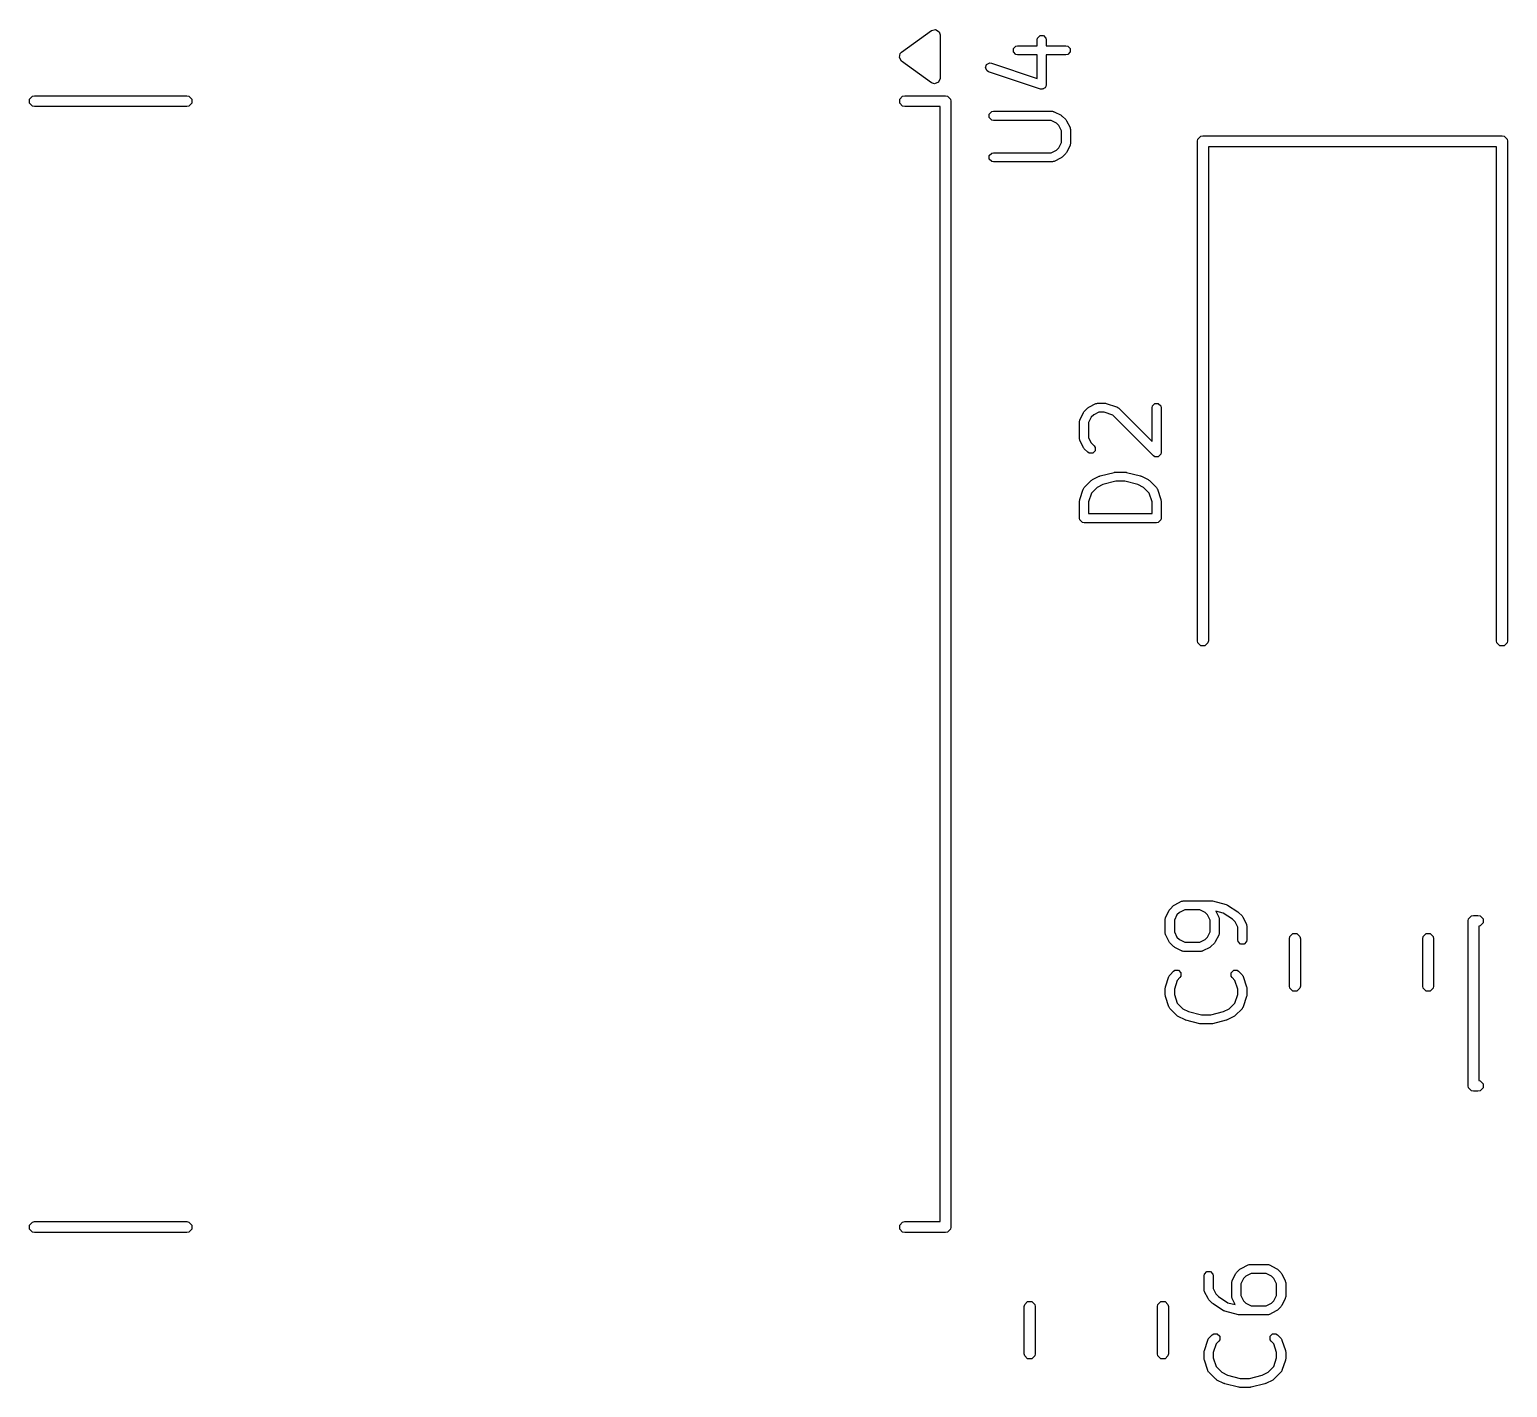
# Model space of a CAD drawing. Header units: inches. Extents: x -1.62 to 1.64, y 0 to 4.72.
# Drawn here: x 0.466 to 1.108, y 3.426 to 4.016 of the extents above; entities that cross this region are included whole.
import ezdxf

# ---------------------------------------------------------------- set-up
doc = ezdxf.new("R2010")
doc.units = ezdxf.units.IN
doc.header["$MEASUREMENT"] = 0
doc.layers.add('BLACK', color=250, linetype='CONTINUOUS')

msp = doc.modelspace()

# ---------------------------------------------------------------- linework, layer by layer
at = {"layer": 'BLACK', "linetype": 'CONTINUOUS'}
for p, q in [((0.84451, 4.00585), (0.8575, 4.0153)), ((0.8575, 4.0153), (0.85926, 4.01572)), ((0.85926, 4.01572), (0.8608, 4.01478)), ((0.8608, 4.01478), (0.86125, 4.01339)), ((0.86125, 4.01339), (0.86125, 3.99449)), ((0.90362, 4.012), (0.90469, 4.01307)), ((0.90469, 4.01307), (0.9062, 4.01307)), ((0.9062, 4.01307), (0.90726, 4.012)), ((0.84399, 4.00533), (0.84451, 4.00585)), ((0.89312, 4.0075), (0.89419, 4.00857)), ((0.89312, 4.006), (0.89312, 4.0075)), ((0.89419, 4.00493), (0.89312, 4.006)), ((0.89419, 4.00857), (0.89494, 4.00872)), ((0.89494, 4.00872), (0.90347, 4.00872)), ((0.90347, 4.01125), (0.90362, 4.012)), ((0.90347, 4.00872), (0.90347, 4.01125)), ((0.90726, 4.012), (0.90741, 4.01125)), ((0.90741, 4.01125), (0.90741, 4.00872)), ((0.90741, 4.00872), (0.91594, 4.00872)), ((0.91594, 4.00872), (0.91669, 4.00857)), ((0.91669, 4.00857), (0.91776, 4.0075)), ((0.91776, 4.006), (0.91669, 4.00493)), ((0.91776, 4.0075), (0.91776, 4.006)), ((0.84357, 4.00357), (0.84399, 4.00533)), ((0.84451, 4.00203), (0.84357, 4.00357)), ((0.8575, 3.99258), (0.84451, 4.00203)), ((0.88098, 3.99911), (0.88146, 4.00054)), ((0.88146, 4.00054), (0.88281, 4.00121)), ((0.88281, 4.00121), (0.88357, 4.00112)), ((0.88357, 4.00112), (0.90347, 3.99448)), ((0.89494, 4.00478), (0.89419, 4.00493)), ((0.90347, 4.00478), (0.89494, 4.00478)), ((0.90347, 3.99448), (0.90347, 4.00478)), ((0.91594, 4.00478), (0.90741, 4.00478)), ((0.90741, 4.00478), (0.90741, 3.99175)), ((0.91669, 4.00493), (0.91594, 4.00478)), ((0.86125, 3.99449), (0.86056, 3.99282)), ((0.88166, 3.99776), (0.88098, 3.99911)), ((0.88232, 3.99738), (0.88166, 3.99776)), ((0.90482, 3.98988), (0.88232, 3.99738)), ((0.46576, 3.98555), (0.46704, 3.98683)), ((0.46704, 3.98683), (0.46795, 3.98701)), ((0.46795, 3.98701), (0.53409, 3.98701)), ((0.53409, 3.98701), (0.53499, 3.98683)), ((0.53499, 3.98683), (0.53627, 3.98555)), ((0.84372, 3.98555), (0.84499, 3.98683)), ((0.84499, 3.98683), (0.8459, 3.98701)), ((0.8459, 3.98701), (0.86362, 3.98701)), ((0.85889, 3.99213), (0.8575, 3.99258)), ((0.86056, 3.99282), (0.85889, 3.99213)), ((0.86362, 3.98701), (0.86452, 3.98683)), ((0.86452, 3.98683), (0.8658, 3.98555)), ((0.90558, 3.98979), (0.90482, 3.98988)), ((0.90587, 3.98993), (0.90558, 3.98979)), ((0.9062, 3.98993), (0.90587, 3.98993)), ((0.90652, 3.99026), (0.9062, 3.98993)), ((0.90693, 3.99046), (0.90652, 3.99026)), ((0.90703, 3.99077), (0.90693, 3.99046)), ((0.90726, 3.991), (0.90703, 3.99077)), ((0.90741, 3.99175), (0.90726, 3.991)), ((0.46576, 3.98374), (0.46576, 3.98555)), ((0.46704, 3.98246), (0.46576, 3.98374)), ((0.46795, 3.98228), (0.46704, 3.98246)), ((0.53409, 3.98228), (0.46795, 3.98228)), ((0.53499, 3.98246), (0.53409, 3.98228)), ((0.53627, 3.98374), (0.53499, 3.98246)), ((0.53627, 3.98555), (0.53627, 3.98374)), ((0.84372, 3.98374), (0.84372, 3.98555)), ((0.84499, 3.98246), (0.84372, 3.98374)), ((0.8459, 3.98228), (0.84499, 3.98246)), ((0.86125, 3.98228), (0.8459, 3.98228)), ((0.86125, 3.49803), (0.86125, 3.98228)), ((0.8658, 3.98555), (0.86598, 3.98465)), ((0.86598, 3.98465), (0.86598, 3.49567)), ((0.88263, 3.97901), (0.88369, 3.98007)), ((0.88369, 3.98007), (0.88444, 3.98022)), ((0.88444, 3.98022), (0.90994, 3.98022)), ((0.90994, 3.98022), (0.91004, 3.9802)), ((0.91004, 3.9802), (0.91008, 3.98022)), ((0.91008, 3.98022), (0.91039, 3.98013)), ((0.91039, 3.98013), (0.91069, 3.98007)), ((0.91069, 3.98007), (0.91073, 3.98004)), ((0.88263, 3.9775), (0.88263, 3.97901)), ((0.88369, 3.97643), (0.88263, 3.9775)), ((0.88444, 3.97628), (0.88369, 3.97643)), ((0.90948, 3.97628), (0.88444, 3.97628)), ((0.91178, 3.97514), (0.90948, 3.97628)), ((0.91073, 3.98004), (0.91082, 3.98001)), ((0.91082, 3.98001), (0.91382, 3.97851)), ((0.91282, 3.97409), (0.91178, 3.97514)), ((0.91397, 3.97179), (0.91282, 3.97409)), ((0.91382, 3.97851), (0.91407, 3.97832)), ((0.91407, 3.97832), (0.91433, 3.97814)), ((0.91433, 3.97814), (0.91583, 3.97665)), ((0.91583, 3.97665), (0.91601, 3.97638)), ((0.91601, 3.97638), (0.9162, 3.97613)), ((0.9162, 3.97613), (0.9177, 3.97313)), ((0.91397, 3.96672), (0.91397, 3.97179)), ((0.9177, 3.97313), (0.91773, 3.97304)), ((0.91773, 3.97304), (0.91776, 3.97301)), ((0.91776, 3.97301), (0.91782, 3.9727)), ((0.91782, 3.9727), (0.9179, 3.97239)), ((0.9179, 3.97239), (0.91789, 3.97235)), ((0.91789, 3.97235), (0.91791, 3.97225)), ((0.91791, 3.97225), (0.91791, 3.96625)), ((0.97306, 3.96722), (0.97324, 3.96813)), ((0.97324, 3.96813), (0.97452, 3.96941)), ((0.97452, 3.96941), (0.97543, 3.96959)), ((0.97543, 3.96959), (1.10535, 3.96959)), ((1.10535, 3.96959), (1.10625, 3.96941)), ((1.10625, 3.96941), (1.10753, 3.96813)), ((1.10753, 3.96813), (1.10771, 3.96722)), ((0.88263, 3.96101), (0.88369, 3.96207)), ((0.88263, 3.9595), (0.88263, 3.96101)), ((0.88369, 3.96207), (0.88444, 3.96222)), ((0.88444, 3.96222), (0.90948, 3.96222)), ((0.90948, 3.96222), (0.91178, 3.96337)), ((0.91178, 3.96337), (0.91282, 3.96442)), ((0.91282, 3.96442), (0.91397, 3.96672)), ((0.91583, 3.96186), (0.91433, 3.96036)), ((0.91601, 3.96213), (0.91583, 3.96186)), ((0.9162, 3.96237), (0.91601, 3.96213)), ((0.9177, 3.96537), (0.9162, 3.96237)), ((0.91773, 3.96547), (0.9177, 3.96537)), ((0.91776, 3.9655), (0.91773, 3.96547)), ((0.91782, 3.96581), (0.91776, 3.9655)), ((0.9179, 3.96611), (0.91782, 3.96581)), ((0.91791, 3.96625), (0.91789, 3.96616)), ((0.91789, 3.96616), (0.9179, 3.96611)), ((0.97306, 3.7503), (0.97306, 3.96722)), ((1.10299, 3.96486), (0.97779, 3.96486)), ((0.97779, 3.96486), (0.97779, 3.7503)), ((1.10299, 3.7503), (1.10299, 3.96486)), ((1.10771, 3.96722), (1.10771, 3.7503)), ((0.88369, 3.95844), (0.88263, 3.9595)), ((0.88444, 3.95829), (0.88369, 3.95844)), ((0.90994, 3.95829), (0.88444, 3.95829)), ((0.91004, 3.95831), (0.90994, 3.95829)), ((0.91008, 3.95829), (0.91004, 3.95831)), ((0.91039, 3.95837), (0.91008, 3.95829)), ((0.91069, 3.95844), (0.91039, 3.95837)), ((0.91073, 3.95847), (0.91069, 3.95844)), ((0.91082, 3.95849), (0.91073, 3.95847)), ((0.91382, 3.95999), (0.91082, 3.95849)), ((0.91407, 3.96019), (0.91382, 3.95999)), ((0.91433, 3.96036), (0.91407, 3.96019)), ((0.92569, 3.85159), (0.92593, 3.85178)), ((0.92593, 3.85178), (0.92893, 3.85328)), ((0.92893, 3.85328), (0.92903, 3.85331)), ((0.92903, 3.85331), (0.92906, 3.85334)), ((0.92906, 3.85334), (0.92937, 3.8534)), ((0.92937, 3.8534), (0.92967, 3.85348)), ((0.92967, 3.85348), (0.92972, 3.85347)), ((0.92972, 3.85347), (0.92981, 3.85349)), ((0.92981, 3.85349), (0.93281, 3.85349)), ((0.93281, 3.85349), (0.93312, 3.85343)), ((0.93312, 3.85343), (0.93344, 3.85339)), ((0.93344, 3.85339), (0.93794, 3.85189)), ((0.93794, 3.85189), (0.93802, 3.85184)), ((0.93802, 3.85184), (0.93807, 3.85184)), ((0.93807, 3.85184), (0.93833, 3.85166)), ((0.95334, 3.85152), (0.95349, 3.85227)), ((0.95349, 3.85227), (0.95456, 3.85334)), ((0.95456, 3.85334), (0.95606, 3.85334)), ((0.95606, 3.85334), (0.95713, 3.85227)), ((0.95713, 3.85227), (0.95728, 3.85152)), ((0.92185, 3.84566), (0.92193, 3.84596)), ((0.92187, 3.84562), (0.92185, 3.84566)), ((0.92185, 3.84552), (0.92187, 3.84562)), ((0.92185, 3.83802), (0.92185, 3.84552)), ((0.92193, 3.84596), (0.922, 3.84627)), ((0.922, 3.84627), (0.92203, 3.8463)), ((0.92203, 3.8463), (0.92205, 3.8464)), ((0.92205, 3.8464), (0.92355, 3.8494)), ((0.92355, 3.8494), (0.92375, 3.84965)), ((0.92375, 3.84965), (0.92392, 3.84991)), ((0.92392, 3.84991), (0.92542, 3.85141)), ((0.92542, 3.85141), (0.92569, 3.85159)), ((0.92693, 3.84735), (0.92578, 3.84505)), ((0.92798, 3.8484), (0.92693, 3.84735)), ((0.93028, 3.84955), (0.92798, 3.8484)), ((0.93249, 3.84955), (0.93028, 3.84955)), ((0.93625, 3.8483), (0.93249, 3.84955)), ((0.95392, 3.83063), (0.93625, 3.8483)), ((0.93833, 3.85166), (0.9386, 3.85151)), ((0.9386, 3.85151), (0.93862, 3.85147)), ((0.93862, 3.85147), (0.93871, 3.85141)), ((0.93871, 3.85141), (0.95334, 3.83677)), ((0.95334, 3.83677), (0.95334, 3.85152)), ((0.95728, 3.85152), (0.95728, 3.83202)), ((0.92578, 3.84505), (0.92578, 3.83848)), ((0.92187, 3.83792), (0.92185, 3.83802)), ((0.92185, 3.83788), (0.92187, 3.83792)), ((0.92193, 3.83758), (0.92185, 3.83788)), ((0.922, 3.83727), (0.92193, 3.83758)), ((0.92203, 3.83724), (0.922, 3.83727)), ((0.92205, 3.83714), (0.92203, 3.83724)), ((0.92355, 3.83414), (0.92205, 3.83714)), ((0.92375, 3.83389), (0.92355, 3.83414)), ((0.92392, 3.83363), (0.92375, 3.83389)), ((0.92542, 3.83213), (0.92392, 3.83363)), ((0.92578, 3.83848), (0.92693, 3.83619)), ((0.92693, 3.83619), (0.92821, 3.83491)), ((0.92863, 3.83277), (0.92757, 3.8317)), ((0.92821, 3.83491), (0.92863, 3.83427)), ((0.92863, 3.83427), (0.92863, 3.83277)), ((0.92606, 3.8317), (0.92542, 3.83213)), ((0.92757, 3.8317), (0.92606, 3.8317)), ((0.95456, 3.8302), (0.95392, 3.83063)), ((0.95606, 3.8302), (0.95456, 3.8302)), ((0.95713, 3.83127), (0.95606, 3.8302)), ((0.95728, 3.83202), (0.95713, 3.83127)), ((0.92392, 3.81692), (0.92692, 3.81991)), ((0.92692, 3.81991), (0.92718, 3.82009)), ((0.92718, 3.82009), (0.92743, 3.82028)), ((0.92743, 3.82028), (0.93043, 3.82178)), ((0.93043, 3.82178), (0.93064, 3.82184)), ((0.93064, 3.82184), (0.93084, 3.82193)), ((0.93084, 3.82193), (0.93684, 3.82343)), ((0.93684, 3.82343), (0.93708, 3.82344)), ((0.93708, 3.82344), (0.93731, 3.82349)), ((0.93731, 3.82349), (0.94181, 3.82349)), ((0.94181, 3.82349), (0.94205, 3.82344)), ((0.94205, 3.82344), (0.94229, 3.82343)), ((0.94229, 3.82343), (0.94829, 3.82193)), ((0.94829, 3.82193), (0.94848, 3.82184)), ((0.94848, 3.82184), (0.94869, 3.82178)), ((0.94869, 3.82178), (0.95169, 3.82028)), ((0.95169, 3.82028), (0.95194, 3.82009)), ((0.95194, 3.82009), (0.9522, 3.81991)), ((0.9522, 3.81991), (0.9552, 3.81692)), ((0.92195, 3.81165), (0.92345, 3.81615)), ((0.92345, 3.81615), (0.9235, 3.81623)), ((0.9235, 3.81628), (0.92367, 3.81654)), ((0.9235, 3.81623), (0.9235, 3.81628)), ((0.92367, 3.81654), (0.92383, 3.81681)), ((0.92383, 3.81681), (0.92387, 3.81683)), ((0.92387, 3.81683), (0.92392, 3.81692)), ((0.92704, 3.81446), (0.92578, 3.8107)), ((0.92948, 3.8169), (0.92704, 3.81446)), ((0.932, 3.81817), (0.92948, 3.8169)), ((0.93756, 3.81955), (0.932, 3.81817)), ((0.94157, 3.81955), (0.93756, 3.81955)), ((0.94712, 3.81817), (0.94157, 3.81955)), ((0.94965, 3.8169), (0.94712, 3.81817)), ((0.95209, 3.81446), (0.94965, 3.8169)), ((0.95334, 3.8107), (0.95209, 3.81446)), ((0.9552, 3.81692), (0.95526, 3.81683)), ((0.95526, 3.81683), (0.9553, 3.81681)), ((0.9553, 3.81681), (0.95545, 3.81654)), ((0.95545, 3.81654), (0.95563, 3.81628)), ((0.95563, 3.81628), (0.95563, 3.81623)), ((0.95563, 3.81623), (0.95568, 3.81615)), ((0.95568, 3.81615), (0.95718, 3.81165)), ((0.92185, 3.81102), (0.92191, 3.81133)), ((0.92185, 3.80352), (0.92185, 3.81102)), ((0.92191, 3.81133), (0.92195, 3.81165)), ((0.92578, 3.8107), (0.92578, 3.80549)), ((0.95334, 3.80549), (0.95334, 3.8107)), ((0.95718, 3.81165), (0.95722, 3.81133)), ((0.95722, 3.81133), (0.95728, 3.81102)), ((0.95728, 3.81102), (0.95728, 3.80352)), ((0.922, 3.80277), (0.92185, 3.80352)), ((0.92306, 3.80171), (0.922, 3.80277)), ((0.92381, 3.80156), (0.92306, 3.80171)), ((0.95531, 3.80156), (0.92381, 3.80156)), ((0.92578, 3.80549), (0.95334, 3.80549)), ((0.95606, 3.80171), (0.95531, 3.80156)), ((0.95713, 3.80277), (0.95606, 3.80171)), ((0.95728, 3.80352), (0.95713, 3.80277)), ((0.97324, 3.74939), (0.97306, 3.7503)), ((0.97452, 3.74811), (0.97324, 3.74939)), ((0.97761, 3.74939), (0.97633, 3.74811)), ((0.97779, 3.7503), (0.97761, 3.74939)), ((1.10317, 3.74939), (1.10299, 3.7503)), ((1.10444, 3.74811), (1.10317, 3.74939)), ((1.10753, 3.74939), (1.10625, 3.74811)), ((1.10771, 3.7503), (1.10753, 3.74939)), ((0.97633, 3.74811), (0.97452, 3.74811)), ((1.10625, 3.74811), (1.10444, 3.74811)), ((0.96079, 3.63326), (0.96098, 3.63351)), ((0.96098, 3.63351), (0.96116, 3.63377)), ((0.96116, 3.63377), (0.96266, 3.63527)), ((0.96266, 3.63527), (0.96292, 3.63544)), ((0.96292, 3.63544), (0.96317, 3.63564)), ((0.96317, 3.63564), (0.96617, 3.63714)), ((0.96617, 3.63714), (0.96627, 3.63716)), ((0.96627, 3.63716), (0.9663, 3.6372)), ((0.9663, 3.6372), (0.96661, 3.63726)), ((0.96661, 3.63726), (0.96691, 3.63734)), ((0.96691, 3.63734), (0.96695, 3.63733)), ((0.96695, 3.63733), (0.96705, 3.63735)), ((0.96705, 3.63735), (0.97905, 3.63735)), ((0.97905, 3.63735), (0.97929, 3.6373)), ((0.97929, 3.6373), (0.97953, 3.63729)), ((0.97953, 3.63729), (0.98553, 3.63579)), ((0.98553, 3.63579), (0.98583, 3.63564)), ((0.98583, 3.63564), (0.98614, 3.63551)), ((0.98614, 3.63551), (0.99064, 3.63252)), ((0.95908, 3.62938), (0.9591, 3.62947)), ((0.95908, 3.62338), (0.95908, 3.62938)), ((0.95909, 3.62952), (0.95917, 3.62982)), ((0.9591, 3.62947), (0.95909, 3.62952)), ((0.95917, 3.62982), (0.95923, 3.63013)), ((0.95923, 3.63013), (0.95927, 3.63016)), ((0.95927, 3.63016), (0.95929, 3.63026)), ((0.95929, 3.63026), (0.96079, 3.63326)), ((0.96417, 3.63121), (0.96302, 3.62891)), ((0.96302, 3.62891), (0.96302, 3.62384)), ((0.96522, 3.63226), (0.96417, 3.63121)), ((0.96752, 3.63341), (0.96522, 3.63226)), ((0.97409, 3.63341), (0.96752, 3.63341)), ((0.97638, 3.63226), (0.97409, 3.63341)), ((0.97743, 3.63121), (0.97638, 3.63226)), ((0.97858, 3.62891), (0.97743, 3.63121)), ((0.97858, 3.62384), (0.97858, 3.62891)), ((0.98424, 3.63205), (0.98101, 3.63286)), ((0.98101, 3.63286), (0.98231, 3.63026)), ((0.98231, 3.63026), (0.98234, 3.63016)), ((0.98234, 3.63016), (0.98237, 3.63013)), ((0.98237, 3.63013), (0.98243, 3.62982)), ((0.98243, 3.62982), (0.98251, 3.62952)), ((0.98251, 3.62952), (0.9825, 3.62947)), ((0.9825, 3.62947), (0.98252, 3.62938)), ((0.98252, 3.62938), (0.98252, 3.62338)), ((0.98829, 3.62935), (0.98424, 3.63205)), ((0.98943, 3.62821), (0.98829, 3.62935)), ((0.99058, 3.62591), (0.98943, 3.62821)), ((0.99064, 3.63252), (0.99078, 3.63238)), ((0.99078, 3.63238), (0.99094, 3.63227)), ((0.99094, 3.63227), (0.99244, 3.63077)), ((0.99244, 3.63077), (0.99262, 3.63051)), ((0.99262, 3.63051), (0.99281, 3.63026)), ((0.99281, 3.63026), (0.99431, 3.62726)), ((0.99431, 3.62726), (0.99433, 3.62716)), ((0.99433, 3.62716), (0.99437, 3.62713)), ((0.99437, 3.62713), (0.99443, 3.62682)), ((1.09058, 3.62864), (1.09076, 3.62955)), ((1.09058, 3.55699), (1.09058, 3.62864)), ((1.09076, 3.62955), (1.09204, 3.63082)), ((1.09204, 3.63082), (1.09295, 3.631)), ((1.09295, 3.631), (1.09491, 3.631)), ((1.09491, 3.631), (1.09582, 3.63082)), ((1.09582, 3.63082), (1.0971, 3.62955)), ((1.0971, 3.62774), (1.09582, 3.62646)), ((1.0971, 3.62955), (1.0971, 3.62774)), ((0.9591, 3.62328), (0.95908, 3.62338)), ((0.95909, 3.62324), (0.9591, 3.62328)), ((0.95917, 3.62293), (0.95909, 3.62324)), ((0.95923, 3.62263), (0.95917, 3.62293)), ((0.95927, 3.62259), (0.95923, 3.62263)), ((0.95929, 3.6225), (0.95927, 3.62259)), ((0.96079, 3.6195), (0.95929, 3.6225)), ((0.96302, 3.62384), (0.96417, 3.62154)), ((0.96417, 3.62154), (0.96522, 3.6205)), ((0.97638, 3.6205), (0.97743, 3.62154)), ((0.97743, 3.62154), (0.97858, 3.62384)), ((0.98231, 3.6225), (0.98081, 3.6195)), ((0.98234, 3.62259), (0.98231, 3.6225)), ((0.98237, 3.62263), (0.98234, 3.62259)), ((0.98243, 3.62293), (0.98237, 3.62263)), ((0.98251, 3.62324), (0.98243, 3.62293)), ((0.98252, 3.62338), (0.9825, 3.62328)), ((0.9825, 3.62328), (0.98251, 3.62324)), ((0.99058, 3.62038), (0.99058, 3.62591)), ((0.99443, 3.62682), (0.99451, 3.62652)), ((0.99451, 3.62652), (0.9945, 3.62647)), ((0.9945, 3.62647), (0.99452, 3.62638)), ((0.99452, 3.62638), (0.99452, 3.62038)), ((1.01302, 3.62092), (1.0132, 3.62182)), ((1.01302, 3.60034), (1.01302, 3.62092)), ((1.0132, 3.62182), (1.01448, 3.6231)), ((1.01448, 3.6231), (1.01629, 3.6231)), ((1.01629, 3.6231), (1.01757, 3.62182)), ((1.01757, 3.62182), (1.01775, 3.62092)), ((1.01775, 3.62092), (1.01775, 3.60034)), ((1.0709, 3.62092), (1.07108, 3.62182)), ((1.0709, 3.60034), (1.0709, 3.62092)), ((1.07108, 3.62182), (1.07236, 3.6231)), ((1.07236, 3.6231), (1.07416, 3.6231)), ((1.07416, 3.6231), (1.07544, 3.62182)), ((1.07544, 3.62182), (1.07562, 3.62092)), ((1.07562, 3.62092), (1.07562, 3.60034)), ((1.09582, 3.62646), (1.09531, 3.62636)), ((1.09531, 3.62636), (1.09531, 3.55927)), ((0.96098, 3.61925), (0.96079, 3.6195)), ((0.96116, 3.61899), (0.96098, 3.61925)), ((0.96266, 3.61749), (0.96116, 3.61899)), ((0.96292, 3.61731), (0.96266, 3.61749)), ((0.96317, 3.61712), (0.96292, 3.61731)), ((0.96617, 3.61562), (0.96317, 3.61712)), ((0.96522, 3.6205), (0.96752, 3.61935)), ((0.96627, 3.61559), (0.96617, 3.61562)), ((0.9663, 3.61556), (0.96627, 3.61559)), ((0.96661, 3.6155), (0.9663, 3.61556)), ((0.96691, 3.61542), (0.96661, 3.6155)), ((0.96695, 3.61543), (0.96691, 3.61542)), ((0.96705, 3.61541), (0.96695, 3.61543)), ((0.97455, 3.61541), (0.96705, 3.61541)), ((0.96752, 3.61935), (0.97409, 3.61935)), ((0.97409, 3.61935), (0.97638, 3.6205)), ((0.97465, 3.61543), (0.97455, 3.61541)), ((0.97469, 3.61542), (0.97465, 3.61543)), ((0.97499, 3.6155), (0.97469, 3.61542)), ((0.9753, 3.61556), (0.97499, 3.6155)), ((0.97534, 3.61559), (0.9753, 3.61556)), ((0.97543, 3.61562), (0.97534, 3.61559)), ((0.97843, 3.61712), (0.97543, 3.61562)), ((0.97868, 3.61731), (0.97843, 3.61712)), ((0.97894, 3.61749), (0.97868, 3.61731)), ((0.98044, 3.61899), (0.97894, 3.61749)), ((0.98062, 3.61925), (0.98044, 3.61899)), ((0.98081, 3.6195), (0.98062, 3.61925)), ((0.99073, 3.61963), (0.99058, 3.62038)), ((0.99179, 3.61856), (0.99073, 3.61963)), ((0.9933, 3.61856), (0.99179, 3.61856)), ((0.99437, 3.61963), (0.9933, 3.61856)), ((0.99452, 3.62038), (0.99437, 3.61963)), ((0.95918, 3.6), (0.96068, 3.6045)), ((0.96068, 3.6045), (0.96073, 3.60459)), ((0.96073, 3.60463), (0.96091, 3.6049)), ((0.96073, 3.60459), (0.96073, 3.60463)), ((0.96091, 3.6049), (0.96106, 3.60517)), ((0.96106, 3.60517), (0.96111, 3.60519)), ((0.96111, 3.60519), (0.96116, 3.60527)), ((0.96116, 3.60527), (0.96266, 3.60677)), ((0.96266, 3.60677), (0.9633, 3.6072)), ((0.96427, 3.60282), (0.96302, 3.59906)), ((0.9633, 3.6072), (0.96481, 3.6072)), ((0.96544, 3.60399), (0.96427, 3.60282)), ((0.96481, 3.6072), (0.96587, 3.60613)), ((0.96587, 3.60463), (0.96544, 3.60399)), ((0.96587, 3.60613), (0.96587, 3.60463)), ((0.98773, 3.60613), (0.9888, 3.6072)), ((0.98773, 3.60463), (0.98773, 3.60613)), ((0.98816, 3.60399), (0.98773, 3.60463)), ((0.98933, 3.60282), (0.98816, 3.60399)), ((0.9888, 3.6072), (0.9903, 3.6072)), ((0.99058, 3.59906), (0.98933, 3.60282)), ((0.9903, 3.6072), (0.99094, 3.60677)), ((0.99094, 3.60677), (0.99244, 3.60527)), ((0.99244, 3.60527), (0.9925, 3.60519)), ((0.9925, 3.60519), (0.99254, 3.60517)), ((0.99254, 3.60517), (0.99269, 3.6049)), ((0.99269, 3.6049), (0.99287, 3.60463)), ((0.99287, 3.60463), (0.99287, 3.60459)), ((0.99287, 3.60459), (0.99292, 3.6045)), ((0.99292, 3.6045), (0.99442, 3.6)), ((0.95908, 3.59938), (0.95915, 3.59969)), ((0.95908, 3.59638), (0.95908, 3.59938)), ((0.95915, 3.59607), (0.95908, 3.59638)), ((0.95915, 3.59969), (0.95918, 3.6)), ((0.95918, 3.59576), (0.95915, 3.59607)), ((0.96068, 3.59126), (0.95918, 3.59576)), ((0.96302, 3.59906), (0.96302, 3.5967)), ((0.96302, 3.5967), (0.96427, 3.59295)), ((0.98933, 3.59295), (0.99058, 3.5967)), ((0.99058, 3.5967), (0.99058, 3.59906)), ((0.99442, 3.59576), (0.99292, 3.59126)), ((0.99442, 3.6), (0.99446, 3.59969)), ((0.99446, 3.59607), (0.99442, 3.59576)), ((0.99446, 3.59969), (0.99452, 3.59938)), ((0.99452, 3.59638), (0.99446, 3.59607)), ((0.99452, 3.59938), (0.99452, 3.59638)), ((1.0132, 3.59944), (1.01302, 3.60034)), ((1.01448, 3.59816), (1.0132, 3.59944)), ((1.01629, 3.59816), (1.01448, 3.59816)), ((1.01757, 3.59944), (1.01629, 3.59816)), ((1.01775, 3.60034), (1.01757, 3.59944)), ((1.07108, 3.59944), (1.0709, 3.60034)), ((1.07236, 3.59816), (1.07108, 3.59944)), ((1.07416, 3.59816), (1.07236, 3.59816)), ((1.07544, 3.59944), (1.07416, 3.59816)), ((1.07562, 3.60034), (1.07544, 3.59944)), ((0.96073, 3.59117), (0.96068, 3.59126)), ((0.96073, 3.59113), (0.96073, 3.59117)), ((0.96091, 3.59087), (0.96073, 3.59113)), ((0.96106, 3.59059), (0.96091, 3.59087)), ((0.96111, 3.59057), (0.96106, 3.59059)), ((0.96116, 3.59049), (0.96111, 3.59057)), ((0.96416, 3.58749), (0.96116, 3.59049)), ((0.96427, 3.59295), (0.96672, 3.5905)), ((0.96672, 3.5905), (0.96924, 3.58924)), ((0.96924, 3.58924), (0.97479, 3.58785)), ((0.97881, 3.58785), (0.98436, 3.58924)), ((0.98436, 3.58924), (0.98688, 3.5905)), ((0.98688, 3.5905), (0.98933, 3.59295)), ((0.99244, 3.59049), (0.98944, 3.58749)), ((0.9925, 3.59057), (0.99244, 3.59049)), ((0.99254, 3.59059), (0.9925, 3.59057)), ((0.99269, 3.59087), (0.99254, 3.59059)), ((0.99287, 3.59113), (0.99269, 3.59087)), ((0.99292, 3.59126), (0.99287, 3.59117)), ((0.99287, 3.59117), (0.99287, 3.59113)), ((0.96442, 3.58732), (0.96416, 3.58749)), ((0.96467, 3.58712), (0.96442, 3.58732)), ((0.96767, 3.58562), (0.96467, 3.58712)), ((0.96788, 3.58557), (0.96767, 3.58562)), ((0.96807, 3.58547), (0.96788, 3.58557)), ((0.97407, 3.58397), (0.96807, 3.58547)), ((0.97431, 3.58396), (0.97407, 3.58397)), ((0.97455, 3.58391), (0.97431, 3.58396)), ((0.97905, 3.58391), (0.97455, 3.58391)), ((0.97479, 3.58785), (0.97881, 3.58785)), ((0.97929, 3.58396), (0.97905, 3.58391)), ((0.97953, 3.58397), (0.97929, 3.58396)), ((0.98553, 3.58547), (0.97953, 3.58397)), ((0.98572, 3.58557), (0.98553, 3.58547)), ((0.98593, 3.58562), (0.98572, 3.58557)), ((0.98893, 3.58712), (0.98593, 3.58562)), ((0.98918, 3.58732), (0.98893, 3.58712)), ((0.98944, 3.58749), (0.98918, 3.58732)), ((1.09076, 3.55608), (1.09058, 3.55699)), ((1.09531, 3.55927), (1.09582, 3.55917)), ((1.09582, 3.55917), (1.0971, 3.55789)), ((1.0971, 3.55789), (1.0971, 3.55608)), ((1.09204, 3.55481), (1.09076, 3.55608)), ((1.09295, 3.55463), (1.09204, 3.55481)), ((1.09491, 3.55463), (1.09295, 3.55463)), ((1.09582, 3.55481), (1.09491, 3.55463)), ((1.0971, 3.55608), (1.09582, 3.55481)), ((0.46576, 3.49657), (0.46704, 3.49785)), ((0.46576, 3.49477), (0.46576, 3.49657)), ((0.46704, 3.49349), (0.46576, 3.49477)), ((0.46704, 3.49785), (0.46795, 3.49803)), ((0.46795, 3.49331), (0.46704, 3.49349)), ((0.46795, 3.49803), (0.53409, 3.49803)), ((0.53409, 3.49331), (0.46795, 3.49331)), ((0.53409, 3.49803), (0.53499, 3.49785)), ((0.53499, 3.49349), (0.53409, 3.49331)), ((0.53499, 3.49785), (0.53627, 3.49657)), ((0.53627, 3.49477), (0.53499, 3.49349)), ((0.53627, 3.49657), (0.53627, 3.49477)), ((0.84372, 3.49657), (0.84499, 3.49785)), ((0.84372, 3.49477), (0.84372, 3.49657)), ((0.84499, 3.49349), (0.84372, 3.49477)), ((0.84499, 3.49785), (0.8459, 3.49803)), ((0.8459, 3.49331), (0.84499, 3.49349)), ((0.8459, 3.49803), (0.86125, 3.49803)), ((0.86362, 3.49331), (0.8459, 3.49331)), ((0.86452, 3.49349), (0.86362, 3.49331)), ((0.8658, 3.49477), (0.86452, 3.49349)), ((0.86598, 3.49567), (0.8658, 3.49477)), ((0.99516, 3.47932), (0.99547, 3.47938)), ((0.99547, 3.47938), (0.99577, 3.47947)), ((0.99577, 3.47947), (0.99582, 3.47945)), ((0.99582, 3.47945), (0.99591, 3.47947)), ((0.99591, 3.47947), (1.00341, 3.47947)), ((1.00341, 3.47947), (1.00351, 3.47945)), ((1.00351, 3.47945), (1.00355, 3.47947)), ((1.00355, 3.47947), (1.00386, 3.47938)), ((1.00386, 3.47938), (1.00417, 3.47932)), ((0.97595, 3.4745), (0.9761, 3.47526)), ((0.97595, 3.4685), (0.97595, 3.4745)), ((0.9761, 3.47526), (0.97716, 3.47632)), ((0.97716, 3.47632), (0.97867, 3.47632)), ((0.97867, 3.47632), (0.97973, 3.47526)), ((0.97973, 3.47526), (0.97988, 3.4745)), ((0.97988, 3.4745), (0.97988, 3.46897)), ((0.98815, 3.47238), (0.98965, 3.47538)), ((0.98965, 3.47538), (0.98985, 3.47563)), ((0.98985, 3.47563), (0.99002, 3.4759)), ((0.99002, 3.4759), (0.99152, 3.47739)), ((0.99152, 3.47739), (0.99178, 3.47757)), ((0.99178, 3.47757), (0.99203, 3.47776)), ((0.99303, 3.47334), (0.99188, 3.47104)), ((0.99203, 3.47776), (0.99503, 3.47926)), ((0.99408, 3.47439), (0.99303, 3.47334)), ((0.99638, 3.47553), (0.99408, 3.47439)), ((0.99503, 3.47926), (0.99513, 3.47929)), ((0.99513, 3.47929), (0.99516, 3.47932)), ((1.00295, 3.47553), (0.99638, 3.47553)), ((1.00525, 3.47439), (1.00295, 3.47553)), ((1.00417, 3.47932), (1.0042, 3.47929)), ((1.0042, 3.47929), (1.00429, 3.47926)), ((1.00429, 3.47926), (1.00729, 3.47776)), ((1.00629, 3.47334), (1.00525, 3.47439)), ((1.00744, 3.47104), (1.00629, 3.47334)), ((1.00729, 3.47776), (1.00754, 3.47757)), ((1.00754, 3.47757), (1.0078, 3.47739)), ((1.0078, 3.47739), (1.0093, 3.4759)), ((1.0093, 3.4759), (1.00948, 3.47563)), ((1.00948, 3.47563), (1.00967, 3.47538)), ((1.00967, 3.47538), (1.01117, 3.47238)), ((0.97597, 3.46841), (0.97595, 3.4685)), ((0.97595, 3.46836), (0.97597, 3.46841)), ((0.97604, 3.46806), (0.97595, 3.46836)), ((0.9761, 3.46775), (0.97604, 3.46806)), ((0.97613, 3.46772), (0.9761, 3.46775)), ((0.97616, 3.46762), (0.97613, 3.46772)), ((0.97766, 3.46462), (0.97616, 3.46762)), ((0.97988, 3.46897), (0.98103, 3.46667)), ((0.98103, 3.46667), (0.98217, 3.46553)), ((0.98795, 3.47164), (0.98803, 3.47195)), ((0.98797, 3.4716), (0.98795, 3.47164)), ((0.98795, 3.4715), (0.98797, 3.4716)), ((0.98795, 3.4655), (0.98795, 3.4715)), ((0.98803, 3.47195), (0.9881, 3.47226)), ((0.9881, 3.47226), (0.98813, 3.47229)), ((0.98813, 3.47229), (0.98815, 3.47238)), ((0.99188, 3.47104), (0.99188, 3.46597)), ((1.00744, 3.46597), (1.00744, 3.47104)), ((1.01117, 3.47238), (1.0112, 3.47229)), ((1.0112, 3.47229), (1.01123, 3.47226)), ((1.01123, 3.47226), (1.01129, 3.47195)), ((1.01129, 3.47195), (1.01138, 3.47164)), ((1.01138, 3.47164), (1.01136, 3.4716)), ((1.01136, 3.4716), (1.01138, 3.4715)), ((1.01138, 3.4715), (1.01138, 3.4655)), ((0.89783, 3.46117), (0.89801, 3.46208)), ((0.89783, 3.4406), (0.89783, 3.46117)), ((0.89801, 3.46208), (0.89929, 3.46335)), ((0.89929, 3.46335), (0.9011, 3.46335)), ((0.9011, 3.46335), (0.90238, 3.46208)), ((0.90238, 3.46208), (0.90256, 3.46117)), ((0.90256, 3.46117), (0.90256, 3.4406)), ((0.95571, 3.46117), (0.95589, 3.46208)), ((0.95571, 3.4406), (0.95571, 3.46117)), ((0.95589, 3.46208), (0.95717, 3.46335)), ((0.95717, 3.46335), (0.95897, 3.46335)), ((0.95897, 3.46335), (0.96025, 3.46208)), ((0.96025, 3.46208), (0.96043, 3.46117)), ((0.96043, 3.46117), (0.96043, 3.4406)), ((0.97785, 3.46437), (0.97766, 3.46462)), ((0.97802, 3.46411), (0.97785, 3.46437)), ((0.97952, 3.46261), (0.97802, 3.46411)), ((0.97969, 3.4625), (0.97952, 3.46261)), ((0.97982, 3.46237), (0.97969, 3.4625)), ((0.98432, 3.45937), (0.97982, 3.46237)), ((0.98217, 3.46553), (0.98622, 3.46283)), ((0.98622, 3.46283), (0.98945, 3.46202)), ((0.98797, 3.46541), (0.98795, 3.4655)), ((0.98795, 3.46536), (0.98797, 3.46541)), ((0.98803, 3.46506), (0.98795, 3.46536)), ((0.9881, 3.46475), (0.98803, 3.46506)), ((0.98813, 3.46472), (0.9881, 3.46475)), ((0.98815, 3.46462), (0.98813, 3.46472)), ((0.98945, 3.46202), (0.98815, 3.46462)), ((0.99188, 3.46597), (0.99303, 3.46367)), ((0.99303, 3.46367), (0.99408, 3.46262)), ((0.99408, 3.46262), (0.99638, 3.46147)), ((0.99638, 3.46147), (1.00295, 3.46147)), ((1.00295, 3.46147), (1.00525, 3.46262)), ((1.00525, 3.46262), (1.00629, 3.46367)), ((1.00629, 3.46367), (1.00744, 3.46597)), ((1.0093, 3.46111), (1.0078, 3.45961)), ((1.00948, 3.46138), (1.0093, 3.46111)), ((1.00967, 3.46162), (1.00948, 3.46138)), ((1.01117, 3.46462), (1.00967, 3.46162)), ((1.0112, 3.46472), (1.01117, 3.46462)), ((1.01123, 3.46475), (1.0112, 3.46472)), ((1.01129, 3.46506), (1.01123, 3.46475)), ((1.01138, 3.46536), (1.01129, 3.46506)), ((1.01138, 3.4655), (1.01136, 3.46541)), ((1.01136, 3.46541), (1.01138, 3.46536)), ((0.98463, 3.45924), (0.98432, 3.45937)), ((0.98494, 3.4591), (0.98463, 3.45924)), ((0.99094, 3.4576), (0.98494, 3.4591)), ((0.99118, 3.45758), (0.99094, 3.4576)), ((0.99141, 3.45754), (0.99118, 3.45758)), ((1.00341, 3.45754), (0.99141, 3.45754)), ((1.00351, 3.45756), (1.00341, 3.45754)), ((1.00355, 3.45754), (1.00351, 3.45756)), ((1.00386, 3.45762), (1.00355, 3.45754)), ((1.00417, 3.45769), (1.00386, 3.45762)), ((1.0042, 3.45772), (1.00417, 3.45769)), ((1.00429, 3.45774), (1.0042, 3.45772)), ((1.00729, 3.45924), (1.00429, 3.45774)), ((1.00754, 3.45944), (1.00729, 3.45924)), ((1.0078, 3.45961), (1.00754, 3.45944)), ((0.97777, 3.44702), (0.97793, 3.4473)), ((0.97793, 3.4473), (0.97797, 3.44732)), ((0.97797, 3.44732), (0.97802, 3.4474)), ((0.97802, 3.4474), (0.97952, 3.4489)), ((0.97952, 3.4489), (0.98016, 3.44933)), ((0.98016, 3.44933), (0.98167, 3.44933)), ((0.98167, 3.44933), (0.98273, 3.44826)), ((0.98273, 3.44826), (0.98273, 3.44675)), ((1.00459, 3.44826), (1.00566, 3.44933)), ((1.00459, 3.44675), (1.00459, 3.44826)), ((1.00566, 3.44933), (1.00717, 3.44933)), ((1.00717, 3.44933), (1.0078, 3.4489)), ((1.0078, 3.4489), (1.0093, 3.4474)), ((1.0093, 3.4474), (1.00936, 3.44732)), ((1.00936, 3.44732), (1.0094, 3.4473)), ((1.0094, 3.4473), (1.00956, 3.44702)), ((0.97595, 3.44151), (0.97601, 3.44182)), ((0.97595, 3.43851), (0.97595, 3.44151)), ((0.97601, 3.44182), (0.97605, 3.44213)), ((0.97605, 3.44213), (0.97755, 3.44663)), ((0.97755, 3.44663), (0.9776, 3.44671)), ((0.9776, 3.44676), (0.97777, 3.44702)), ((0.9776, 3.44671), (0.9776, 3.44676)), ((0.98114, 3.44494), (0.97988, 3.44119)), ((0.97988, 3.44119), (0.97988, 3.43883)), ((0.98231, 3.44611), (0.98114, 3.44494)), ((0.98273, 3.44675), (0.98231, 3.44611)), ((1.00502, 3.44611), (1.00459, 3.44675)), ((1.00619, 3.44494), (1.00502, 3.44611)), ((1.00744, 3.44119), (1.00619, 3.44494)), ((1.00744, 3.43883), (1.00744, 3.44119)), ((1.00956, 3.44702), (1.00973, 3.44676)), ((1.00973, 3.44676), (1.00973, 3.44671)), ((1.00973, 3.44671), (1.00978, 3.44663)), ((1.00978, 3.44663), (1.01128, 3.44213)), ((1.01128, 3.44213), (1.01132, 3.44182)), ((1.01132, 3.44182), (1.01138, 3.44151)), ((1.01138, 3.44151), (1.01138, 3.43851)), ((0.89801, 3.4397), (0.89783, 3.4406)), ((0.89929, 3.43842), (0.89801, 3.4397)), ((0.9011, 3.43842), (0.89929, 3.43842)), ((0.90238, 3.4397), (0.9011, 3.43842)), ((0.90256, 3.4406), (0.90238, 3.4397)), ((0.95589, 3.4397), (0.95571, 3.4406)), ((0.95717, 3.43842), (0.95589, 3.4397)), ((0.95897, 3.43842), (0.95717, 3.43842)), ((0.96025, 3.4397), (0.95897, 3.43842)), ((0.96043, 3.4406), (0.96025, 3.4397)), ((0.97601, 3.4382), (0.97595, 3.43851)), ((0.97605, 3.43789), (0.97601, 3.4382)), ((0.97755, 3.43339), (0.97605, 3.43789)), ((0.97988, 3.43883), (0.98114, 3.43507)), ((0.98114, 3.43507), (0.98358, 3.43263)), ((1.00375, 3.43263), (1.00619, 3.43507)), ((1.00619, 3.43507), (1.00744, 3.43883)), ((1.01128, 3.43789), (1.00978, 3.43339)), ((1.01132, 3.4382), (1.01128, 3.43789)), ((1.01138, 3.43851), (1.01132, 3.4382)), ((0.9776, 3.4333), (0.97755, 3.43339)), ((0.9776, 3.43325), (0.9776, 3.4333)), ((0.97777, 3.43299), (0.9776, 3.43325)), ((0.97793, 3.43272), (0.97777, 3.43299)), ((0.97797, 3.4327), (0.97793, 3.43272)), ((0.97802, 3.43262), (0.97797, 3.4327)), ((0.98102, 3.42962), (0.97802, 3.43262)), ((0.98129, 3.42944), (0.98102, 3.42962)), ((0.98154, 3.42925), (0.98129, 3.42944)), ((0.98453, 3.42775), (0.98154, 3.42925)), ((0.98358, 3.43263), (0.9861, 3.43137)), ((0.9861, 3.43137), (0.99166, 3.42998)), ((0.99166, 3.42998), (0.99567, 3.42998)), ((0.99567, 3.42998), (1.00123, 3.43137)), ((1.00123, 3.43137), (1.00375, 3.43263)), ((1.00579, 3.42925), (1.00279, 3.42775)), ((1.00604, 3.42944), (1.00579, 3.42925)), ((1.0063, 3.42962), (1.00604, 3.42944)), ((1.0093, 3.43262), (1.0063, 3.42962)), ((1.00936, 3.4327), (1.0093, 3.43262)), ((1.0094, 3.43272), (1.00936, 3.4327)), ((1.00956, 3.43299), (1.0094, 3.43272)), ((1.00973, 3.43325), (1.00956, 3.43299)), ((1.00978, 3.43339), (1.00973, 3.4333)), ((1.00973, 3.4333), (1.00973, 3.43325)), ((0.98474, 3.42769), (0.98453, 3.42775)), ((0.98494, 3.4276), (0.98474, 3.42769)), ((0.99094, 3.4261), (0.98494, 3.4276)), ((0.99118, 3.42609), (0.99094, 3.4261)), ((0.99141, 3.42604), (0.99118, 3.42609)), ((0.99591, 3.42604), (0.99141, 3.42604)), ((0.99615, 3.42609), (0.99591, 3.42604)), ((0.99639, 3.4261), (0.99615, 3.42609)), ((1.00239, 3.4276), (0.99639, 3.4261)), ((1.00259, 3.42769), (1.00239, 3.4276)), ((1.00279, 3.42775), (1.00259, 3.42769))]:
    msp.add_line(p, q, dxfattribs=at)

doc.saveas('drawing.dxf')
